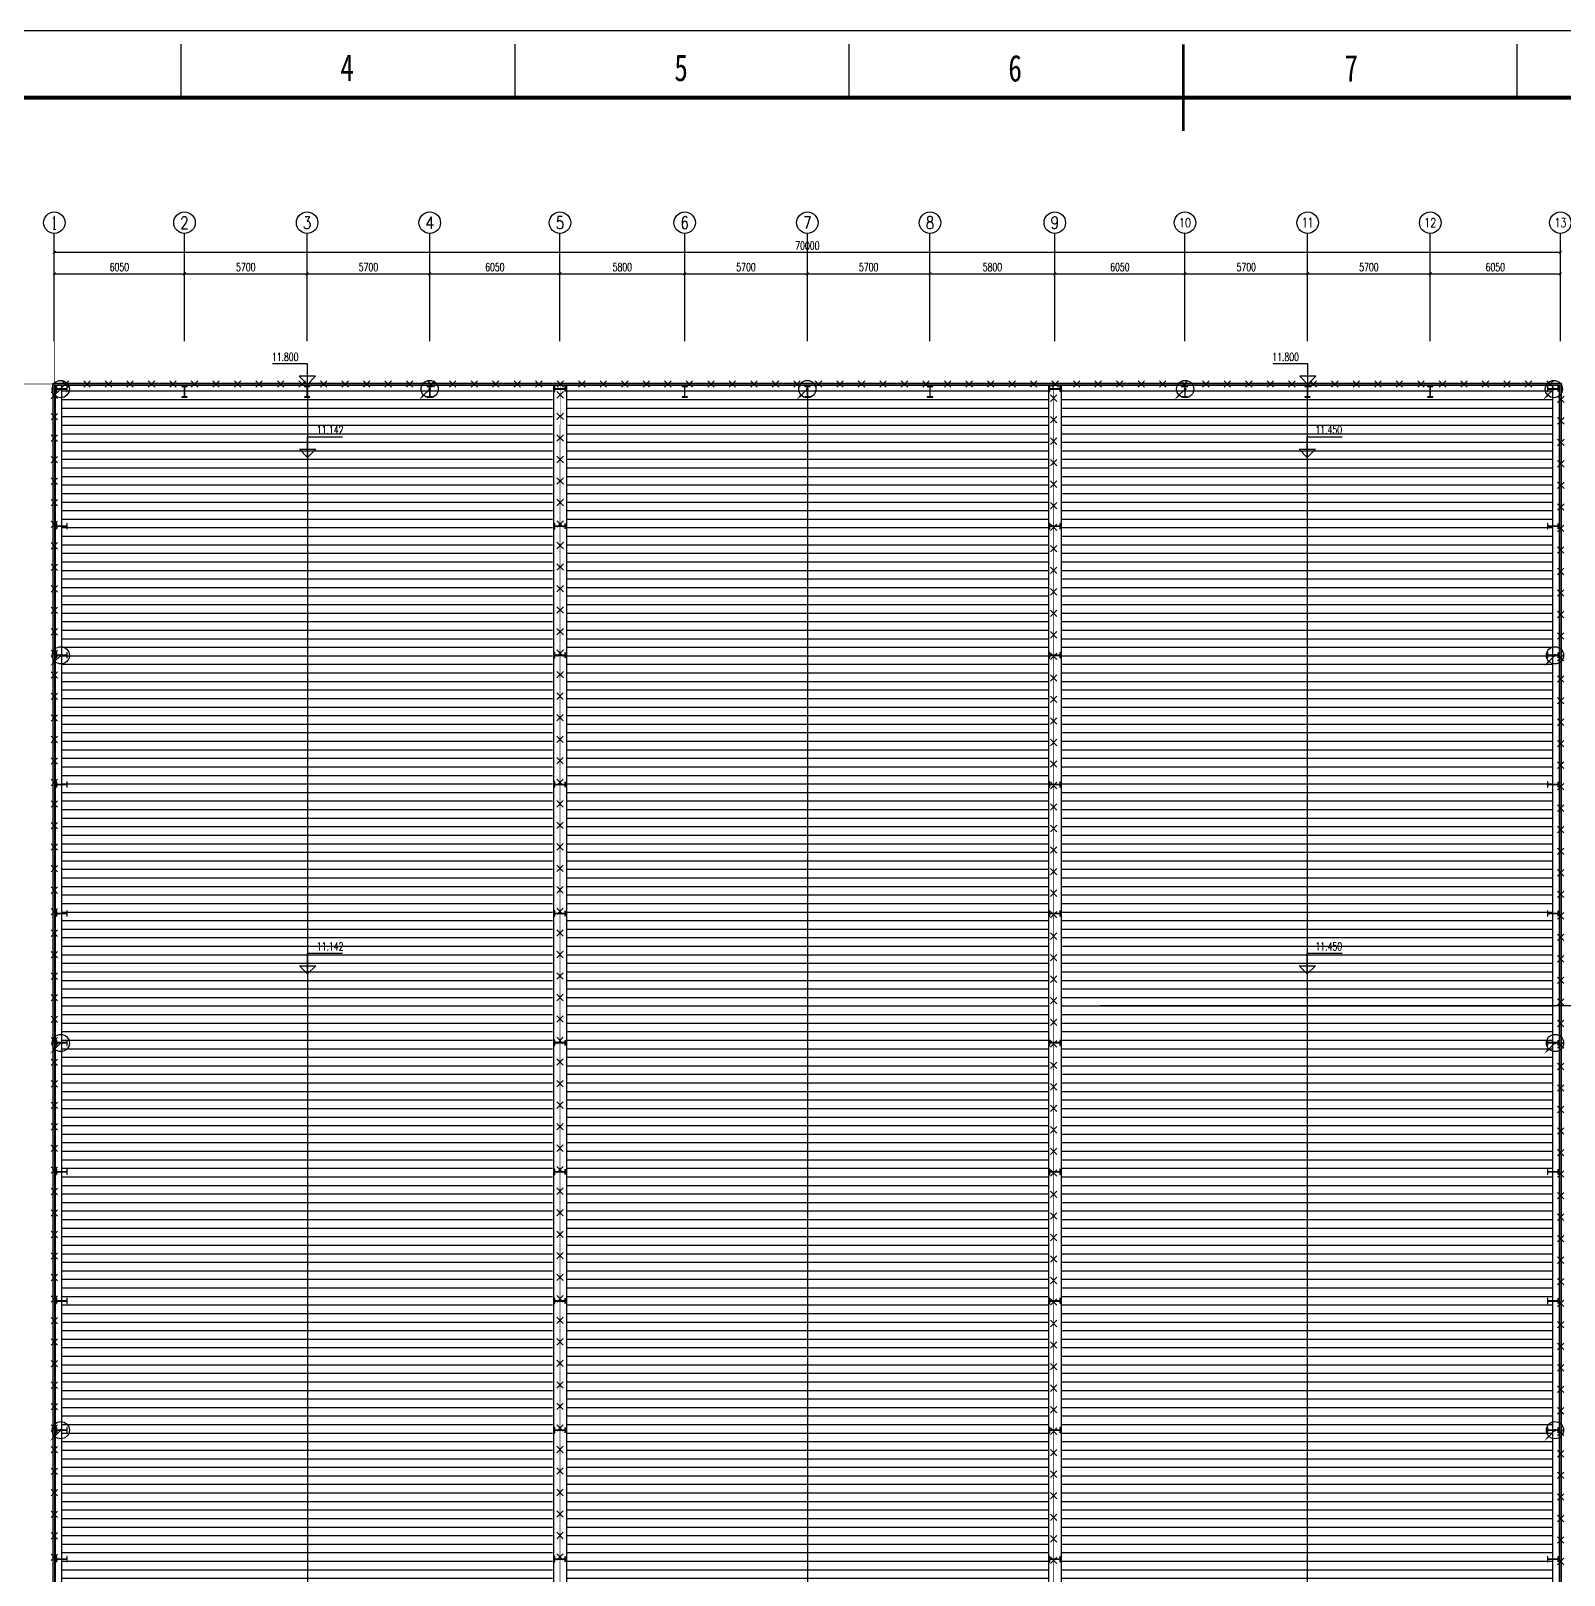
# Model space of a CAD drawing. Extents: x 7651907 to 8255021, y -2490714 to -1144618.
# Drawn here: x 7873838 to 7945100, y -1673518 to -1601767 of the extents above; entities that cross this region are included whole.
import ezdxf
from ezdxf.enums import TextEntityAlignment as Align

# ---------------------------------------------------------------- set-up
doc = ezdxf.new("R2010")
doc.units = 0
doc.header["$LTSCALE"] = 1000
doc.layers.get('0').update_dxf_attribs({"linetype": 'CONTINUOUS'})
doc.layers.get('Defpoints').update_dxf_attribs({"linetype": 'CONTINUOUS'})
for name, color, linetype in [('001-墙体', 30, 'CONTINUOUS'), ('AXIS', 3, 'CONTINUOUS'), ('AXIS_TEXT', 7, 'CONTINUOUS'), ('DIM_ELEV', 3, 'CONTINUOUS'), ('LWIRE', 4, 'CONTINUOUS'), ('M_Prof', 2, 'CONTINUOUS'), ('PUB_HATCH', 8, 'CONTINUOUS'), ('PUB_TEXT', 7, 'CONTINUOUS'), ('wen强文字', 2, 'CONTINUOUS'), ('WIRE-照明', 1, 'CONTINUOUS'), ('WIRE-避雷', 4, 'CONTINUOUS')]:
    doc.layers.add(name, color=color, linetype=linetype)
doc.styles.add('_TCH_AXIS', font='COMPLEX', dxfattribs={"bigfont": 'GBCBIG'})
doc.styles.add('_TCH_DIM', font='SIMPLEX', dxfattribs={"bigfont": 'GBCBIG'})
doc.styles.add('_TCH_DIM_T3', font='SIMPLEX', dxfattribs={"width": 0.705882, "bigfont": 'GBCBIG'})
doc.styles.add('COMPLEX', font='COMPLEX')
doc.styles.get("Standard").update_dxf_attribs({"font": 'txt.shx', "width": 0.7, "bigfont": 'TSSDCHN.shx'})
doc.styles.add('图框字体', font='simhei.ttf')
doc.dimstyles.new('_TCH_ARCH&&125', dxfattribs={"dimtxt": 371.875, "dimasz": 125, "dimexe": 312.5, "dimexo": 375, "dimgap": 125, "dimtad": 1, "dimdec": 0, "dimzin": 0, "dimdsep": 46, "dimtxsty": '_TCH_DIM_T3', "dimblk": 'ARCHTICK', "dimcen": 0.09, "dimclrt": 7, "dimazin": 2, "dimtfac": 1, "dimtdec": 0, "dimtix": 1, "dimtmove": 2, "dimatfit": 3, "dimfxl": 0, "dimtolj": 1, "dimtzin": 0, "dimarcsym": 0})
pattern_1 = [(180, (-7717205.5, 1391798.06), (-9e-14, -396.875), [])]
pattern_2 = [(180, (-7705155.5, 1391798.06), (-9e-14, -396.875), [])]
pattern_3 = [(45, (0, 53.85), (-106.06606, 106.06606), []), (45, (52.16, 0), (-106.06606, 106.06606), [59.21055, -33.8346])]

# ---------------------------------------------------------------- blocks, each defined once
blk = doc.blocks.new('_AXISO')
blk.add_circle((0, 0), 0.5)
at = {"layer": 'AXIS_TEXT', "style": 'COMPLEX', "width": 1.041667}
blk.add_attdef('A', text='', height=0.56, dxfattribs=at).set_placement((-0.25, -0.28), (0.25, -0.28), align=Align.FIT)
blk = doc.blocks.new('_ArchTick')
at = {"color": 0, "linetype": 'ByBlock', "const_width": 0.4}
blk.add_lwpolyline([(-0.5, -0.5), (0.5, 0.5)], dxfattribs=at)
blk = doc.blocks.new('*D279')
at = {"layer": 'AXIS', "color": 0, "lineweight": -2}
for p, q in [((8000, 95575), (8000, 99637)), ((8000, 99325), (78000, 99325)), ((78000, 95575), (78000, 99637))]:
    blk.add_line(p, q, dxfattribs=at)
at = {"layer": 'Defpoints', "color": 0}
for p in [(78000, 99325), (8000, 95200), (78000, 95200)]:
    blk.add_point(p, dxfattribs=at)
at = {"layer": 'AXIS', "color": 0, "lineweight": -2, "xscale": 125, "yscale": 125, "zscale": 125, "rotation": 180}
blk.add_blockref('_ArchTick', (8000, 99325), dxfattribs=at)
at = {"layer": 'AXIS', "color": 0, "lineweight": -2, "xscale": 125, "yscale": 125, "zscale": 125}
blk.add_blockref('_ArchTick', (78000, 99325), dxfattribs=at)
at = {"layer": 'AXIS', "color": 7, "insert": (43000, 99636), "char_height": 371.9, "attachment_point": 5, "style": '_TCH_DIM_T3'}
blk.add_mtext('\\A1;70000', dxfattribs=at)
blk = doc.blocks.new('*D280')
at = {"layer": 'AXIS', "color": 0, "lineweight": -2}
for p, q in [((8000, 95575), (8000, 98637)), ((8000, 98325), (14050, 98325)), ((14050, 95575), (14050, 98637))]:
    blk.add_line(p, q, dxfattribs=at)
at = {"layer": 'Defpoints', "color": 0}
for p in [(14050, 98325), (8000, 95200), (14050, 95200)]:
    blk.add_point(p, dxfattribs=at)
at = {"layer": 'AXIS', "color": 0, "lineweight": -2, "xscale": 125, "yscale": 125, "zscale": 125, "rotation": 180}
blk.add_blockref('_ArchTick', (8000, 98325), dxfattribs=at)
at = {"layer": 'AXIS', "color": 0, "lineweight": -2, "xscale": 125, "yscale": 125, "zscale": 125}
blk.add_blockref('_ArchTick', (14050, 98325), dxfattribs=at)
at = {"layer": 'AXIS', "color": 7, "insert": (11025, 98636), "char_height": 371.9, "attachment_point": 5, "style": '_TCH_DIM_T3'}
blk.add_mtext('\\A1;6050', dxfattribs=at)
blk = doc.blocks.new('*D281')
at = {"layer": 'AXIS', "color": 0, "lineweight": -2}
for p, q in [((14050, 95575), (14050, 98637)), ((14050, 98325), (19750, 98325)), ((19750, 95575), (19750, 98637))]:
    blk.add_line(p, q, dxfattribs=at)
at = {"layer": 'Defpoints', "color": 0}
for p in [(19750, 98325), (14050, 95200), (19750, 95200)]:
    blk.add_point(p, dxfattribs=at)
at = {"layer": 'AXIS', "color": 0, "lineweight": -2, "xscale": 125, "yscale": 125, "zscale": 125, "rotation": 180}
blk.add_blockref('_ArchTick', (14050, 98325), dxfattribs=at)
at = {"layer": 'AXIS', "color": 0, "lineweight": -2, "xscale": 125, "yscale": 125, "zscale": 125}
blk.add_blockref('_ArchTick', (19750, 98325), dxfattribs=at)
at = {"layer": 'AXIS', "color": 7, "insert": (16900, 98636), "char_height": 371.9, "attachment_point": 5, "style": '_TCH_DIM_T3'}
blk.add_mtext('\\A1;5700', dxfattribs=at)
blk = doc.blocks.new('*D282')
at = {"layer": 'AXIS', "color": 0, "lineweight": -2}
for p, q in [((19750, 95575), (19750, 98637)), ((19750, 98325), (25450, 98325)), ((25450, 95575), (25450, 98637))]:
    blk.add_line(p, q, dxfattribs=at)
at = {"layer": 'Defpoints', "color": 0}
for p in [(25450, 98325), (19750, 95200), (25450, 95200)]:
    blk.add_point(p, dxfattribs=at)
at = {"layer": 'AXIS', "color": 0, "lineweight": -2, "xscale": 125, "yscale": 125, "zscale": 125, "rotation": 180}
blk.add_blockref('_ArchTick', (19750, 98325), dxfattribs=at)
at = {"layer": 'AXIS', "color": 0, "lineweight": -2, "xscale": 125, "yscale": 125, "zscale": 125}
blk.add_blockref('_ArchTick', (25450, 98325), dxfattribs=at)
at = {"layer": 'AXIS', "color": 7, "insert": (22600, 98636), "char_height": 371.9, "attachment_point": 5, "style": '_TCH_DIM_T3'}
blk.add_mtext('\\A1;5700', dxfattribs=at)
blk = doc.blocks.new('*D283')
at = {"layer": 'AXIS', "color": 0, "lineweight": -2}
for p, q in [((25450, 95575), (25450, 98637)), ((25450, 98325), (31500, 98325)), ((31500, 95575), (31500, 98637))]:
    blk.add_line(p, q, dxfattribs=at)
at = {"layer": 'Defpoints', "color": 0}
for p in [(31500, 98325), (25450, 95200), (31500, 95200)]:
    blk.add_point(p, dxfattribs=at)
at = {"layer": 'AXIS', "color": 0, "lineweight": -2, "xscale": 125, "yscale": 125, "zscale": 125, "rotation": 180}
blk.add_blockref('_ArchTick', (25450, 98325), dxfattribs=at)
at = {"layer": 'AXIS', "color": 0, "lineweight": -2, "xscale": 125, "yscale": 125, "zscale": 125}
blk.add_blockref('_ArchTick', (31500, 98325), dxfattribs=at)
at = {"layer": 'AXIS', "color": 7, "insert": (28475, 98636), "char_height": 371.9, "attachment_point": 5, "style": '_TCH_DIM_T3'}
blk.add_mtext('\\A1;6050', dxfattribs=at)
blk = doc.blocks.new('*D284')
at = {"layer": 'AXIS', "color": 0, "lineweight": -2}
for p, q in [((31500, 95575), (31500, 98637)), ((31500, 98325), (37300, 98325)), ((37300, 95575), (37300, 98637))]:
    blk.add_line(p, q, dxfattribs=at)
at = {"layer": 'Defpoints', "color": 0}
for p in [(37300, 98325), (31500, 95200), (37300, 95200)]:
    blk.add_point(p, dxfattribs=at)
at = {"layer": 'AXIS', "color": 0, "lineweight": -2, "xscale": 125, "yscale": 125, "zscale": 125, "rotation": 180}
blk.add_blockref('_ArchTick', (31500, 98325), dxfattribs=at)
at = {"layer": 'AXIS', "color": 0, "lineweight": -2, "xscale": 125, "yscale": 125, "zscale": 125}
blk.add_blockref('_ArchTick', (37300, 98325), dxfattribs=at)
at = {"layer": 'AXIS', "color": 7, "insert": (34400, 98636), "char_height": 371.9, "attachment_point": 5, "style": '_TCH_DIM_T3'}
blk.add_mtext('\\A1;5800', dxfattribs=at)
blk = doc.blocks.new('*D285')
at = {"layer": 'AXIS', "color": 0, "lineweight": -2}
for p, q in [((37300, 95575), (37300, 98637)), ((37300, 98325), (43000, 98325)), ((43000, 95575), (43000, 98637))]:
    blk.add_line(p, q, dxfattribs=at)
at = {"layer": 'Defpoints', "color": 0}
for p in [(43000, 98325), (37300, 95200), (43000, 95200)]:
    blk.add_point(p, dxfattribs=at)
at = {"layer": 'AXIS', "color": 0, "lineweight": -2, "xscale": 125, "yscale": 125, "zscale": 125, "rotation": 180}
blk.add_blockref('_ArchTick', (37300, 98325), dxfattribs=at)
at = {"layer": 'AXIS', "color": 0, "lineweight": -2, "xscale": 125, "yscale": 125, "zscale": 125}
blk.add_blockref('_ArchTick', (43000, 98325), dxfattribs=at)
at = {"layer": 'AXIS', "color": 7, "insert": (40150, 98636), "char_height": 371.9, "attachment_point": 5, "style": '_TCH_DIM_T3'}
blk.add_mtext('\\A1;5700', dxfattribs=at)
blk = doc.blocks.new('*D286')
at = {"layer": 'AXIS', "color": 0, "lineweight": -2}
for p, q in [((43000, 95575), (43000, 98637)), ((43000, 98325), (48700, 98325)), ((48700, 95575), (48700, 98637))]:
    blk.add_line(p, q, dxfattribs=at)
at = {"layer": 'Defpoints', "color": 0}
for p in [(48700, 98325), (43000, 95200), (48700, 95200)]:
    blk.add_point(p, dxfattribs=at)
at = {"layer": 'AXIS', "color": 0, "lineweight": -2, "xscale": 125, "yscale": 125, "zscale": 125, "rotation": 180}
blk.add_blockref('_ArchTick', (43000, 98325), dxfattribs=at)
at = {"layer": 'AXIS', "color": 0, "lineweight": -2, "xscale": 125, "yscale": 125, "zscale": 125}
blk.add_blockref('_ArchTick', (48700, 98325), dxfattribs=at)
at = {"layer": 'AXIS', "color": 7, "insert": (45850, 98636), "char_height": 371.9, "attachment_point": 5, "style": '_TCH_DIM_T3'}
blk.add_mtext('\\A1;5700', dxfattribs=at)
blk = doc.blocks.new('*D287')
at = {"layer": 'AXIS', "color": 0, "lineweight": -2}
for p, q in [((48700, 95575), (48700, 98637)), ((48700, 98325), (54500, 98325)), ((54500, 95575), (54500, 98637))]:
    blk.add_line(p, q, dxfattribs=at)
at = {"layer": 'Defpoints', "color": 0}
for p in [(54500, 98325), (48700, 95200), (54500, 95200)]:
    blk.add_point(p, dxfattribs=at)
at = {"layer": 'AXIS', "color": 0, "lineweight": -2, "xscale": 125, "yscale": 125, "zscale": 125, "rotation": 180}
blk.add_blockref('_ArchTick', (48700, 98325), dxfattribs=at)
at = {"layer": 'AXIS', "color": 0, "lineweight": -2, "xscale": 125, "yscale": 125, "zscale": 125}
blk.add_blockref('_ArchTick', (54500, 98325), dxfattribs=at)
at = {"layer": 'AXIS', "color": 7, "insert": (51600, 98636), "char_height": 371.9, "attachment_point": 5, "style": '_TCH_DIM_T3'}
blk.add_mtext('\\A1;5800', dxfattribs=at)
blk = doc.blocks.new('*D288')
at = {"layer": 'AXIS', "color": 0, "lineweight": -2}
for p, q in [((54500, 95575), (54500, 98637)), ((54500, 98325), (60550, 98325)), ((60550, 95575), (60550, 98637))]:
    blk.add_line(p, q, dxfattribs=at)
at = {"layer": 'Defpoints', "color": 0}
for p in [(60550, 98325), (54500, 95200), (60550, 95200)]:
    blk.add_point(p, dxfattribs=at)
at = {"layer": 'AXIS', "color": 0, "lineweight": -2, "xscale": 125, "yscale": 125, "zscale": 125, "rotation": 180}
blk.add_blockref('_ArchTick', (54500, 98325), dxfattribs=at)
at = {"layer": 'AXIS', "color": 0, "lineweight": -2, "xscale": 125, "yscale": 125, "zscale": 125}
blk.add_blockref('_ArchTick', (60550, 98325), dxfattribs=at)
at = {"layer": 'AXIS', "color": 7, "insert": (57525, 98636), "char_height": 371.9, "attachment_point": 5, "style": '_TCH_DIM_T3'}
blk.add_mtext('\\A1;6050', dxfattribs=at)
blk = doc.blocks.new('*D289')
at = {"layer": 'AXIS', "color": 0, "lineweight": -2}
for p, q in [((60550, 95575), (60550, 98637)), ((60550, 98325), (66250, 98325)), ((66250, 95575), (66250, 98637))]:
    blk.add_line(p, q, dxfattribs=at)
at = {"layer": 'Defpoints', "color": 0}
for p in [(66250, 98325), (60550, 95200), (66250, 95200)]:
    blk.add_point(p, dxfattribs=at)
at = {"layer": 'AXIS', "color": 0, "lineweight": -2, "xscale": 125, "yscale": 125, "zscale": 125, "rotation": 180}
blk.add_blockref('_ArchTick', (60550, 98325), dxfattribs=at)
at = {"layer": 'AXIS', "color": 0, "lineweight": -2, "xscale": 125, "yscale": 125, "zscale": 125}
blk.add_blockref('_ArchTick', (66250, 98325), dxfattribs=at)
at = {"layer": 'AXIS', "color": 7, "insert": (63400, 98636), "char_height": 371.9, "attachment_point": 5, "style": '_TCH_DIM_T3'}
blk.add_mtext('\\A1;5700', dxfattribs=at)
blk = doc.blocks.new('*D290')
at = {"layer": 'AXIS', "color": 0, "lineweight": -2}
for p, q in [((66250, 95575), (66250, 98637)), ((66250, 98325), (71950, 98325)), ((71950, 95575), (71950, 98637))]:
    blk.add_line(p, q, dxfattribs=at)
at = {"layer": 'Defpoints', "color": 0}
for p in [(71950, 98325), (66250, 95200), (71950, 95200)]:
    blk.add_point(p, dxfattribs=at)
at = {"layer": 'AXIS', "color": 0, "lineweight": -2, "xscale": 125, "yscale": 125, "zscale": 125, "rotation": 180}
blk.add_blockref('_ArchTick', (66250, 98325), dxfattribs=at)
at = {"layer": 'AXIS', "color": 0, "lineweight": -2, "xscale": 125, "yscale": 125, "zscale": 125}
blk.add_blockref('_ArchTick', (71950, 98325), dxfattribs=at)
at = {"layer": 'AXIS', "color": 7, "insert": (69100, 98636), "char_height": 371.9, "attachment_point": 5, "style": '_TCH_DIM_T3'}
blk.add_mtext('\\A1;5700', dxfattribs=at)
blk = doc.blocks.new('*D291')
at = {"layer": 'AXIS', "color": 0, "lineweight": -2}
for p, q in [((71950, 95575), (71950, 98637)), ((71950, 98325), (78000, 98325)), ((78000, 95575), (78000, 98637))]:
    blk.add_line(p, q, dxfattribs=at)
at = {"layer": 'Defpoints', "color": 0}
for p in [(78000, 98325), (71950, 95200), (78000, 95200)]:
    blk.add_point(p, dxfattribs=at)
at = {"layer": 'AXIS', "color": 0, "lineweight": -2, "xscale": 125, "yscale": 125, "zscale": 125, "rotation": 180}
blk.add_blockref('_ArchTick', (71950, 98325), dxfattribs=at)
at = {"layer": 'AXIS', "color": 0, "lineweight": -2, "xscale": 125, "yscale": 125, "zscale": 125}
blk.add_blockref('_ArchTick', (78000, 98325), dxfattribs=at)
at = {"layer": 'AXIS', "color": 7, "insert": (74975, 98636), "char_height": 371.9, "attachment_point": 5, "style": '_TCH_DIM_T3'}
blk.add_mtext('\\A1;6050', dxfattribs=at)
blk = doc.blocks.new('$TelecSys$00000080')
for p, q in [((-0.7, -0.7), (0, 0)), ((0.1, 0.1), (0.1, 0.1)), ((-0.1, -0.1), (-0.1, -0.1))]:
    blk.add_line(p, q)
at = {"const_width": 0.142}
blk.add_lwpolyline([(0.07, 0, 1), (-0.07, 0, 1)], format="xyb", close=True, dxfattribs=at)
blk.add_solid([(-0.63, -0.77), (-0.77, -0.63), (-1.15, -1.15)])
at = {"width": 0.8, "flags": 9}
blk.add_attdef('A', (0, 0), '', height=0.00002, rotation=180, dxfattribs=at)
blk = doc.blocks.new('sgdgsgsg')
at = {"layer": 'M_Prof'}
for points in [[(7988146, -896651), (7988146, -896901), (7988158, -896901), (7988158, -896779), (7988634, -896779), (7988634, -896901), (7988646, -896901), (7988646, -896651), (7988634, -896651), (7988634, -896773), (7988158, -896773), (7988158, -896651)], [(7994221, -896651), (7993971, -896651), (7993971, -896663), (7994093, -896663), (7994093, -897139), (7993971, -897139), (7993971, -897151), (7994221, -897151), (7994221, -897139), (7994099, -897139), (7994099, -896663), (7994221, -896663)], [(7999921, -896651), (7999671, -896651), (7999671, -896663), (7999793, -896663), (7999793, -897139), (7999671, -897139), (7999671, -897151), (7999921, -897151), (7999921, -897139), (7999799, -897139), (7999799, -896663), (7999921, -896663)], [(8005621, -896651), (8005371, -896651), (8005371, -896663), (8005493, -896663), (8005493, -897139), (8005371, -897139), (8005371, -897151), (8005621, -897151), (8005621, -897139), (8005499, -897139), (8005499, -896663), (8005621, -896663)], [(8011296, -896651), (8011296, -896901), (8011308, -896901), (8011308, -896779), (8011784, -896779), (8011784, -896901), (8011796, -896901), (8011796, -896651), (8011784, -896651), (8011784, -896773), (8011308, -896773), (8011308, -896651)], [(8017471, -896651), (8017221, -896651), (8017221, -896663), (8017343, -896663), (8017343, -897139), (8017221, -897139), (8017221, -897151), (8017471, -897151), (8017471, -897139), (8017349, -897139), (8017349, -896663), (8017471, -896663)], [(8023171, -896651), (8022921, -896651), (8022921, -896663), (8023043, -896663), (8023043, -897139), (8022921, -897139), (8022921, -897151), (8023171, -897151), (8023171, -897139), (8023049, -897139), (8023049, -896663), (8023171, -896663)], [(8028871, -896651), (8028621, -896651), (8028621, -896663), (8028743, -896663), (8028743, -897139), (8028621, -897139), (8028621, -897151), (8028871, -897151), (8028871, -897139), (8028749, -897139), (8028749, -896663), (8028871, -896663)], [(8034296, -896651), (8034296, -896901), (8034308, -896901), (8034308, -896779), (8034784, -896779), (8034784, -896901), (8034796, -896901), (8034796, -896651), (8034784, -896651), (8034784, -896773), (8034308, -896773), (8034308, -896651)], [(8040721, -896651), (8040471, -896651), (8040471, -896663), (8040593, -896663), (8040593, -897139), (8040471, -897139), (8040471, -897151), (8040721, -897151), (8040721, -897139), (8040599, -897139), (8040599, -896663), (8040721, -896663)], [(8046421, -896651), (8046171, -896651), (8046171, -896663), (8046293, -896663), (8046293, -897139), (8046171, -897139), (8046171, -897151), (8046421, -897151), (8046421, -897139), (8046299, -897139), (8046299, -896663), (8046421, -896663)], [(8052121, -896651), (8051871, -896651), (8051871, -896663), (8051993, -896663), (8051993, -897139), (8051871, -897139), (8051871, -897151), (8052121, -897151), (8052121, -897139), (8051999, -897139), (8051999, -896663), (8052121, -896663)], [(8057446, -896651), (8057446, -896901), (8057458, -896901), (8057458, -896779), (8057934, -896779), (8057934, -896901), (8057946, -896901), (8057946, -896651), (8057934, -896651), (8057934, -896773), (8057458, -896773), (8057458, -896651)], [(7988146, -903026), (7988146, -903276), (7988158, -903276), (7988158, -903154), (7988634, -903154), (7988634, -903276), (7988646, -903276), (7988646, -903026), (7988634, -903026), (7988634, -903148), (7988158, -903148), (7988158, -903026)], [(8011296, -903026), (8011296, -903276), (8011308, -903276), (8011308, -903154), (8011784, -903154), (8011784, -903276), (8011796, -903276), (8011796, -903026), (8011784, -903026), (8011784, -903148), (8011308, -903148), (8011308, -903026)], [(8034296, -903026), (8034296, -903276), (8034308, -903276), (8034308, -903154), (8034784, -903154), (8034784, -903276), (8034796, -903276), (8034796, -903026), (8034784, -903026), (8034784, -903148), (8034308, -903148), (8034308, -903026)], [(8057446, -903026), (8057446, -903276), (8057458, -903276), (8057458, -903154), (8057934, -903154), (8057934, -903276), (8057946, -903276), (8057946, -903026), (8057934, -903026), (8057934, -903148), (8057458, -903148), (8057458, -903026)], [(7988146, -909026), (7988146, -909276), (7988158, -909276), (7988158, -909154), (7988634, -909154), (7988634, -909276), (7988646, -909276), (7988646, -909026), (7988634, -909026), (7988634, -909148), (7988158, -909148), (7988158, -909026)], [(8011296, -909026), (8011296, -909276), (8011308, -909276), (8011308, -909154), (8011784, -909154), (8011784, -909276), (8011796, -909276), (8011796, -909026), (8011784, -909026), (8011784, -909148), (8011308, -909148), (8011308, -909026)], [(8034296, -909026), (8034296, -909276), (8034308, -909276), (8034308, -909154), (8034784, -909154), (8034784, -909276), (8034796, -909276), (8034796, -909026), (8034784, -909026), (8034784, -909148), (8034308, -909148), (8034308, -909026)], [(8057446, -909026), (8057446, -909276), (8057458, -909276), (8057458, -909154), (8057934, -909154), (8057934, -909276), (8057946, -909276), (8057946, -909026), (8057934, -909026), (8057934, -909148), (8057458, -909148), (8057458, -909026)], [(7988146, -915026), (7988146, -915276), (7988158, -915276), (7988158, -915154), (7988634, -915154), (7988634, -915276), (7988646, -915276), (7988646, -915026), (7988634, -915026), (7988634, -915148), (7988158, -915148), (7988158, -915026)], [(8011296, -915026), (8011296, -915276), (8011308, -915276), (8011308, -915154), (8011784, -915154), (8011784, -915276), (8011796, -915276), (8011796, -915026), (8011784, -915026), (8011784, -915148), (8011308, -915148), (8011308, -915026)], [(8034296, -915026), (8034296, -915276), (8034308, -915276), (8034308, -915154), (8034784, -915154), (8034784, -915276), (8034796, -915276), (8034796, -915026), (8034784, -915026), (8034784, -915148), (8034308, -915148), (8034308, -915026)], [(8057446, -915026), (8057446, -915276), (8057458, -915276), (8057458, -915154), (8057934, -915154), (8057934, -915276), (8057946, -915276), (8057946, -915026), (8057934, -915026), (8057934, -915148), (8057458, -915148), (8057458, -915026)], [(7988146, -921026), (7988146, -921276), (7988158, -921276), (7988158, -921154), (7988634, -921154), (7988634, -921276), (7988646, -921276), (7988646, -921026), (7988634, -921026), (7988634, -921148), (7988158, -921148), (7988158, -921026)], [(8011296, -921026), (8011296, -921276), (8011308, -921276), (8011308, -921154), (8011784, -921154), (8011784, -921276), (8011796, -921276), (8011796, -921026), (8011784, -921026), (8011784, -921148), (8011308, -921148), (8011308, -921026)], [(8034296, -921026), (8034296, -921276), (8034308, -921276), (8034308, -921154), (8034784, -921154), (8034784, -921276), (8034796, -921276), (8034796, -921026), (8034784, -921026), (8034784, -921148), (8034308, -921148), (8034308, -921026)], [(8057446, -921026), (8057446, -921276), (8057458, -921276), (8057458, -921154), (8057934, -921154), (8057934, -921276), (8057946, -921276), (8057946, -921026), (8057934, -921026), (8057934, -921148), (8057458, -921148), (8057458, -921026)], [(7988146, -927026), (7988146, -927276), (7988158, -927276), (7988158, -927154), (7988634, -927154), (7988634, -927276), (7988646, -927276), (7988646, -927026), (7988634, -927026), (7988634, -927148), (7988158, -927148), (7988158, -927026)], [(8011296, -927026), (8011296, -927276), (8011308, -927276), (8011308, -927154), (8011784, -927154), (8011784, -927276), (8011796, -927276), (8011796, -927026), (8011784, -927026), (8011784, -927148), (8011308, -927148), (8011308, -927026)], [(8034296, -927026), (8034296, -927276), (8034308, -927276), (8034308, -927154), (8034784, -927154), (8034784, -927276), (8034796, -927276), (8034796, -927026), (8034784, -927026), (8034784, -927148), (8034308, -927148), (8034308, -927026)], [(8057446, -927026), (8057446, -927276), (8057458, -927276), (8057458, -927154), (8057934, -927154), (8057934, -927276), (8057946, -927276), (8057946, -927026), (8057934, -927026), (8057934, -927148), (8057458, -927148), (8057458, -927026)], [(7988146, -933026), (7988146, -933276), (7988158, -933276), (7988158, -933154), (7988634, -933154), (7988634, -933276), (7988646, -933276), (7988646, -933026), (7988634, -933026), (7988634, -933148), (7988158, -933148), (7988158, -933026)], [(8011296, -933026), (8011296, -933276), (8011308, -933276), (8011308, -933154), (8011784, -933154), (8011784, -933276), (8011796, -933276), (8011796, -933026), (8011784, -933026), (8011784, -933148), (8011308, -933148), (8011308, -933026)], [(8034296, -933026), (8034296, -933276), (8034308, -933276), (8034308, -933154), (8034784, -933154), (8034784, -933276), (8034796, -933276), (8034796, -933026), (8034784, -933026), (8034784, -933148), (8034308, -933148), (8034308, -933026)], [(8057446, -933026), (8057446, -933276), (8057458, -933276), (8057458, -933154), (8057934, -933154), (8057934, -933276), (8057946, -933276), (8057946, -933026), (8057934, -933026), (8057934, -933148), (8057458, -933148), (8057458, -933026)], [(7988146, -939026), (7988146, -939276), (7988158, -939276), (7988158, -939154), (7988634, -939154), (7988634, -939276), (7988646, -939276), (7988646, -939026), (7988634, -939026), (7988634, -939148), (7988158, -939148), (7988158, -939026)], [(8011296, -939026), (8011296, -939276), (8011308, -939276), (8011308, -939154), (8011784, -939154), (8011784, -939276), (8011796, -939276), (8011796, -939026), (8011784, -939026), (8011784, -939148), (8011308, -939148), (8011308, -939026)], [(8034296, -939026), (8034296, -939276), (8034308, -939276), (8034308, -939154), (8034784, -939154), (8034784, -939276), (8034796, -939276), (8034796, -939026), (8034784, -939026), (8034784, -939148), (8034308, -939148), (8034308, -939026)], [(8057446, -939026), (8057446, -939276), (8057458, -939276), (8057458, -939154), (8057934, -939154), (8057934, -939276), (8057946, -939276), (8057946, -939026), (8057934, -939026), (8057934, -939148), (8057458, -939148), (8057458, -939026)], [(7988146, -945026), (7988146, -945276), (7988158, -945276), (7988158, -945154), (7988634, -945154), (7988634, -945276), (7988646, -945276), (7988646, -945026), (7988634, -945026), (7988634, -945148), (7988158, -945148), (7988158, -945026)], [(8011296, -945026), (8011296, -945276), (8011308, -945276), (8011308, -945154), (8011784, -945154), (8011784, -945276), (8011796, -945276), (8011796, -945026), (8011784, -945026), (8011784, -945148), (8011308, -945148), (8011308, -945026)], [(8034296, -945026), (8034296, -945276), (8034308, -945276), (8034308, -945154), (8034784, -945154), (8034784, -945276), (8034796, -945276), (8034796, -945026), (8034784, -945026), (8034784, -945148), (8034308, -945148), (8034308, -945026)], [(8057446, -945026), (8057446, -945276), (8057458, -945276), (8057458, -945154), (8057934, -945154), (8057934, -945276), (8057946, -945276), (8057946, -945026), (8057934, -945026), (8057934, -945148), (8057458, -945148), (8057458, -945026)], [(7988146, -951026), (7988146, -951276), (7988158, -951276), (7988158, -951154), (7988634, -951154), (7988634, -951276), (7988646, -951276), (7988646, -951026), (7988634, -951026), (7988634, -951148), (7988158, -951148), (7988158, -951026)], [(8011296, -951026), (8011296, -951276), (8011308, -951276), (8011308, -951154), (8011784, -951154), (8011784, -951276), (8011796, -951276), (8011796, -951026), (8011784, -951026), (8011784, -951148), (8011308, -951148), (8011308, -951026)], [(8034296, -951026), (8034296, -951276), (8034308, -951276), (8034308, -951154), (8034784, -951154), (8034784, -951276), (8034796, -951276), (8034796, -951026), (8034784, -951026), (8034784, -951148), (8034308, -951148), (8034308, -951026)], [(8057446, -951026), (8057446, -951276), (8057458, -951276), (8057458, -951154), (8057934, -951154), (8057934, -951276), (8057946, -951276), (8057946, -951026), (8057934, -951026), (8057934, -951148), (8057458, -951148), (8057458, -951026)]]:
    blk.add_lwpolyline(points, close=True, dxfattribs=at)
blk = doc.blocks.new('$TelecSys$00000009')
for p, q in [((-0.5, 0.5), (0.5, -0.5)), ((0.5, 0.5), (-0.5, -0.5))]:
    blk.add_line(p, q)
blk = doc.blocks.new('A2-H')
at = {"color": 0}
for p, q in [((154.5, 410), (154.5, 418)), ((204.5, 410), (204.5, 418)), ((254.5, 410), (254.5, 418)), ((354.5, 410), (354.5, 418))]:
    blk.add_line(p, q, dxfattribs=at)
blk.add_lwpolyline([(0, 0), (594, 0), (594, 420), (0, 420)], close=True, dxfattribs=at)
at = {"color": 0, "const_width": 0.4}
blk.add_lwpolyline([(304.5, 405), (304.5, 418)], dxfattribs=at)
at = {"color": 0, "const_width": 0.6}
blk.add_lwpolyline([(25, 10), (584, 10), (584, 410), (25, 410)], close=True, dxfattribs=at)
at = {"style": '图框字体', "width": 0.75}
for s, p in [('4', (178.32, 412.51)), ('5', (228.32, 412.49)), ('6', (278.32, 412.42)), ('7', (328.64, 412.42))]:
    blk.add_text(s, height=4, dxfattribs=at).set_placement(p)
blk = doc.blocks.new('A$C6D6D7C56')
h = blk.add_hatch()
h.set_pattern_fill('ANSI31', color=252, scale=250, angle=135)
h.set_pattern_definition(pattern_1)
h.paths.add_polyline_path([(8375, 93150), (19775, 93150), (19775, 8050), (8375, 8050)])
h = blk.add_hatch()
h.set_pattern_fill('ANSI31', color=252, scale=250, angle=135)
h.set_pattern_definition(pattern_1)
h.paths.add_polyline_path([(31150, 93150), (19775, 93150), (19775, 8050), (31150, 8050)])
h = blk.add_hatch()
h.set_pattern_fill('ANSI31', color=252, scale=250, angle=135)
h.set_pattern_definition(pattern_2)
h.paths.add_polyline_path([(43000, 8050), (43000, 93150), (31800, 93150), (31800, 8050)])
h = blk.add_hatch()
h.set_pattern_fill('ANSI31', color=252, scale=250, angle=135)
h.set_pattern_definition(pattern_2)
h.paths.add_polyline_path([(43000, 8050), (43000, 93150), (54200, 93150), (54200, 8050)])
h = blk.add_hatch()
h.set_pattern_fill('ANSI31', color=252, scale=250, angle=135)
h.set_pattern_definition(pattern_1)
h.paths.add_polyline_path([(54800, 93150), (66225, 93150), (66225, 8050), (54800, 8050)])
h = blk.add_hatch()
h.set_pattern_fill('ANSI31', color=252, scale=250, angle=135)
h.set_pattern_definition(pattern_1)
h.paths.add_polyline_path([(77650, 93150), (66225, 93150), (66225, 8050), (77650, 8050)])
at = {"layer": 'PUB_HATCH'}
h = blk.add_hatch(dxfattribs=at)
h.set_pattern_fill('天然石材', color=256, scale=30, style=0)
h.set_pattern_definition(pattern_3)
h.paths.add_polyline_path([(7950, 93250), (8050, 93150), (77950, 93150), (78050, 93250)])
h = blk.add_hatch(dxfattribs=at)
h.set_pattern_fill('天然石材', color=256, scale=30, style=0)
h.set_pattern_definition(pattern_3)
h.paths.add_polyline_path([(7950, 7950), (8050, 8050), (8050, 93150), (7950, 93250)])
h = blk.add_hatch(dxfattribs=at)
h.set_pattern_fill('天然石材', color=256, scale=30, style=0)
h.set_pattern_definition(pattern_3)
h.paths.add_polyline_path([(77950, 8050), (78050, 7950), (78050, 93250), (77950, 93150)])
at = {"ltscale": 100}
blk.add_line((8350, 8050), (8350, 93150), dxfattribs=at)
at = {"color": 2, "ltscale": 100}
for p, q in [((31200, 93150), (31200, 8050)), ((31800, 93150), (31800, 8050)), ((54200, 93150), (54200, 8050)), ((54800, 93150), (54800, 8050)), ((77650, 8050), (77650, 93150))]:
    blk.add_line(p, q, dxfattribs=at)
at = {"ltscale": 100}
blk.add_lwpolyline([(19775, 93150), (19775, 8050)], dxfattribs=at)
at = {"color": 2, "ltscale": 100}
for points in [[(43000, 93150), (43000, 8050)], [(66225, 93150), (66225, 8050)]]:
    blk.add_lwpolyline(points, dxfattribs=at)
at = {"layer": '001-墙体', "color": 54}
for p, q in [((7950, 93250), (78050, 93250)), ((7950, 7950), (7950, 93250)), ((8050, 93150), (77950, 93150)), ((8050, 8050), (8050, 93150)), ((77950, 8050), (77950, 93150)), ((78050, 7950), (78050, 93250))]:
    blk.add_line(p, q, dxfattribs=at)
at = {"layer": 'AXIS'}
for p, q in [((8000, 95200), (8000, 100200)), ((14050, 95200), (14050, 100200)), ((19750, 95200), (19750, 100200)), ((25450, 95200), (25450, 100200)), ((31500, 95200), (31500, 100200)), ((37300, 95200), (37300, 100200)), ((43000, 95200), (43000, 100200)), ((48700, 95200), (48700, 100200)), ((54500, 95200), (54500, 100200)), ((60550, 95200), (60550, 100200)), ((66250, 95200), (66250, 100200)), ((71950, 95200), (71950, 100200)), ((78000, 95200), (78000, 100200))]:
    blk.add_line(p, q, dxfattribs=at)
at = {"layer": 'DIM_ELEV'}
for p, q in [((19762.7, 94148.7), (18148, 94148.7)), ((19762.7, 93187.3), (19762.7, 94148.7)), ((66262.7, 94148.7), (64648, 94148.7)), ((66262.7, 93187.3), (66262.7, 94148.7)), ((19762.7, 93187.3), (19387.7, 93562.3)), ((20137.7, 93562.3), (19387.7, 93562.3)), ((19762.7, 93187.3), (20137.7, 93562.3)), ((66262.7, 93187.3), (65887.7, 93562.3)), ((66637.7, 93562.3), (65887.7, 93562.3)), ((66262.7, 93187.3), (66637.7, 93562.3)), ((19775, 89796.6), (19775, 90758)), ((19775, 90758), (21389.7, 90758)), ((66237.3, 89796.6), (66237.3, 90758)), ((66237.3, 90758), (67852, 90758)), ((19775, 89796.6), (19400, 90171.6)), ((19400, 90171.6), (20150, 90171.6)), ((19775, 89796.6), (20150, 90171.6)), ((66237.3, 89796.6), (65862.3, 90171.6)), ((65862.3, 90171.6), (66612.3, 90171.6)), ((66237.3, 89796.6), (66612.3, 90171.6)), ((19775, 65796.6), (19775, 66758)), ((19775, 66758), (21389.7, 66758)), ((66237.3, 65796.6), (66237.3, 66758)), ((66237.3, 66758), (67852, 66758)), ((19775, 65796.6), (19400, 66171.6)), ((19400, 66171.6), (20150, 66171.6)), ((19775, 65796.6), (20150, 66171.6)), ((66237.3, 65796.6), (65862.3, 66171.6)), ((65862.3, 66171.6), (66612.3, 66171.6)), ((66237.3, 65796.6), (66612.3, 66171.6))]:
    blk.add_line(p, q, dxfattribs=at)
at = {"layer": 'AXIS'}
ref = blk.add_blockref('_AXISO', (8000, 100700), dxfattribs=dict(at, xscale=1000, yscale=1000, zscale=1000))
ref.add_attrib('A', '1', dxfattribs={"layer": 'AXIS_TEXT', "ltscale": 100, "height": 643.4, "style": '_TCH_AXIS'}).set_placement((7862.1, 100378.3), (8137.9, 100378.3), align=Align.FIT)
ref = blk.add_blockref('_AXISO', (14050, 100700), dxfattribs=dict(at, xscale=1000, yscale=1000, zscale=1000))
ref.add_attrib('A', '2', dxfattribs={"layer": 'AXIS_TEXT', "ltscale": 100, "height": 582.4, "style": '_TCH_AXIS'}).set_placement((13855.9, 100408.8), (14244.1, 100408.8), align=Align.FIT)
ref = blk.add_blockref('_AXISO', (19750, 100700), dxfattribs=dict(at, xscale=1000, yscale=1000, zscale=1000))
ref.add_attrib('A', '3', dxfattribs={"layer": 'AXIS_TEXT', "ltscale": 100, "height": 582.4, "style": '_TCH_AXIS'}).set_placement((19555.9, 100408.8), (19944.1, 100408.8), align=Align.FIT)
ref = blk.add_blockref('_AXISO', (25450, 100700), dxfattribs=dict(at, xscale=1000, yscale=1000, zscale=1000))
ref.add_attrib('A', '4', dxfattribs={"layer": 'AXIS_TEXT', "ltscale": 100, "height": 556.8, "style": '_TCH_AXIS'}).set_placement((25237.9, 100421.6), (25662.1, 100421.6), align=Align.FIT)
ref = blk.add_blockref('_AXISO', (31500, 100700), dxfattribs=dict(at, xscale=1000, yscale=1000, zscale=1000))
ref.add_attrib('A', '5', dxfattribs={"layer": 'AXIS_TEXT', "ltscale": 100, "height": 582.4, "style": '_TCH_AXIS'}).set_placement((31305.9, 100408.8), (31694.1, 100408.8), align=Align.FIT)
ref = blk.add_blockref('_AXISO', (37300, 100700), dxfattribs=dict(at, xscale=1000, yscale=1000, zscale=1000))
ref.add_attrib('A', '6', dxfattribs={"layer": 'AXIS_TEXT', "ltscale": 100, "height": 582.4, "style": '_TCH_AXIS'}).set_placement((37105.9, 100408.8), (37494.1, 100408.8), align=Align.FIT)
ref = blk.add_blockref('_AXISO', (43000, 100700), dxfattribs=dict(at, xscale=1000, yscale=1000, zscale=1000))
ref.add_attrib('A', '7', dxfattribs={"layer": 'AXIS_TEXT', "ltscale": 100, "height": 582.4, "style": '_TCH_AXIS'}).set_placement((42805.9, 100408.8), (43194.1, 100408.8), align=Align.FIT)
ref = blk.add_blockref('_AXISO', (48700, 100700), dxfattribs=dict(at, xscale=1000, yscale=1000, zscale=1000))
ref.add_attrib('A', '8', dxfattribs={"layer": 'AXIS_TEXT', "ltscale": 100, "height": 582.4, "style": '_TCH_AXIS'}).set_placement((48505.9, 100408.8), (48894.1, 100408.8), align=Align.FIT)
ref = blk.add_blockref('_AXISO', (54500, 100700), dxfattribs=dict(at, xscale=1000, yscale=1000, zscale=1000))
ref.add_attrib('A', '9', dxfattribs={"layer": 'AXIS_TEXT', "ltscale": 100, "height": 582.4, "style": '_TCH_AXIS'}).set_placement((54305.9, 100408.8), (54694.1, 100408.8), align=Align.FIT)
ref = blk.add_blockref('_AXISO', (60550, 100700), dxfattribs=dict(at, xscale=1000, yscale=1000, zscale=1000))
ref.add_attrib('A', '10', dxfattribs={"layer": 'AXIS_TEXT', "ltscale": 100, "height": 410.56, "style": '_TCH_AXIS'}).set_placement((60266.5, 100494.7), (60833.5, 100494.7), align=Align.FIT)
ref = blk.add_blockref('_AXISO', (66250, 100700), dxfattribs=dict(at, xscale=1000, yscale=1000, zscale=1000))
ref.add_attrib('A', '11', dxfattribs={"layer": 'AXIS_TEXT', "ltscale": 100, "height": 460.95, "style": '_TCH_AXIS'}).set_placement((65986.6, 100469.5), (66513.4, 100469.5), align=Align.FIT)
ref = blk.add_blockref('_AXISO', (71950, 100700), dxfattribs=dict(at, xscale=1000, yscale=1000, zscale=1000))
ref.add_attrib('A', '12', dxfattribs={"layer": 'AXIS_TEXT', "ltscale": 100, "height": 410.56, "style": '_TCH_AXIS'}).set_placement((71666.5, 100494.7), (72233.5, 100494.7), align=Align.FIT)
ref = blk.add_blockref('_AXISO', (78000, 100700), dxfattribs=dict(at, xscale=1000, yscale=1000, zscale=1000))
ref.add_attrib('A', '13', dxfattribs={"layer": 'AXIS_TEXT', "ltscale": 100, "height": 410.56, "style": '_TCH_AXIS'}).set_placement((77716.5, 100494.7), (78283.5, 100494.7), align=Align.FIT)
at = {"layer": 'PUB_TEXT', "style": '_TCH_DIM', "width": 0.705882}
for s, p in [('11.800', (18110.5, 94279.9)), ('11.800', (64610.5, 94279.9)), ('11.142', (20202.2, 90889.2)), ('11.450', (66614.5, 90889.2)), ('11.142', (20202.2, 66889.2)), ('11.450', (66614.5, 66889.2))]:
    blk.add_text(s, height=371.88, dxfattribs=at).set_placement(p)
at = {"layer": 'AXIS'}
for p1, p2, distance, picture, middle in [((8000, 95200), (78000, 95200), 4125, '*D279', (43000, 99635.9)), ((8000, 95200), (14050, 95200), 3125, '*D280', (11025, 98635.9)), ((14050, 95200), (19750, 95200), 3125, '*D281', (16900, 98635.9)), ((19750, 95200), (25450, 95200), 3125, '*D282', (22600, 98635.9)), ((25450, 95200), (31500, 95200), 3125, '*D283', (28475, 98635.9)), ((31500, 95200), (37300, 95200), 3125, '*D284', (34400, 98635.9)), ((37300, 95200), (43000, 95200), 3125, '*D285', (40150, 98635.9)), ((43000, 95200), (48700, 95200), 3125, '*D286', (45850, 98635.9)), ((48700, 95200), (54500, 95200), 3125, '*D287', (51600, 98635.9)), ((54500, 95200), (60550, 95200), 3125, '*D288', (57525, 98635.9)), ((60550, 95200), (66250, 95200), 3125, '*D289', (63400, 98635.9)), ((66250, 95200), (71950, 95200), 3125, '*D290', (69100, 98635.9)), ((71950, 95200), (78000, 95200), 3125, '*D291', (74975, 98635.9))]:
    dim = blk.add_aligned_dim(p1=p1, p2=p2, distance=distance, dimstyle='_TCH_ARCH&&125', dxfattribs=at)
    dim.commit()
    dim.dimension.update_dxf_attribs({"geometry": picture, "text_midpoint": middle})

msp = doc.modelspace()

# ---------------------------------------------------------------- linework, layer by layer
at = {"layer": 'PUB_TEXT', "color": 2}
msp.add_line((7958884.4, -1647063.8), (7923558.5, -1647063.8), dxfattribs=at)
at = {"layer": 'wen强文字', "color": 1}
for centre in [(7875228.9, -1618410), (7892374.2, -1618410), (7909923.3, -1618410), (7927489.3, -1618410), (7944623, -1618410), (7875228.9, -1630783.6), (7944673.8, -1630783.6), (7875228.9, -1648794), (7944673.8, -1648794), (7875228.9, -1666784.7), (7944673.8, -1666784.7)]:
    msp.add_circle(centre, 399.9, dxfattribs=at)
at = {"layer": 'WIRE-照明', "color": 4, "linetype": 'Continuous', "const_width": 35}
for points in [[(7874927.4, -1614273.3), (7874927.4, -1619320.6)], [(7871857.4, -1618179.6), (7876050.6, -1618179.6)]]:
    msp.add_lwpolyline(points, dxfattribs=at)
at = {"layer": 'WIRE-避雷', "color": 4, "const_width": 30}
for points in [[(7874927.4, -1618191), (7874927.4, -1703384.9), (7944932, -1703384.9), (7944945, -1618173), (7874936, -1618173)], [(7898438.4, -1618179.6), (7898422.1, -1703379.6)], [(7921372.1, -1703329.6), (7921372.1, -1618173)]]:
    msp.add_lwpolyline(points, dxfattribs=at)

# ---------------------------------------------------------------- block references
at = {"color": 0, "xscale": 310.4639999999999, "yscale": 310.4639999999999, "zscale": 310.4639999999999}
msp.add_blockref('A2-H', (7832858.2, -1732162), dxfattribs=at)
at = {"ltscale": 100}
msp.add_blockref('A$C6D6D7C56', (7866927.4, -1711379.6), dxfattribs=at)
msp.add_blockref('sgdgsgsg', (-113118.4, -721628.6))
at = {"layer": 'LWIRE', "xscale": -437.5, "yscale": 437.5, "zscale": 437.5, "rotation": 269.9999999999999}
for p in [(7875230.6, -1618402.9), (7892375.9, -1618408.3), (7909924.9, -1618408.3), (7927490.9, -1618408.3), (7944624.6, -1618408.3), (7875230.6, -1630781.9), (7944675.5, -1630781.9), (7875230.6, -1648792.3), (7944675.5, -1648792.3), (7875230.6, -1666783), (7944675.5, -1666783)]:
    msp.add_blockref('$TelecSys$00000080', p, dxfattribs=at)
at = {"layer": 'LWIRE', "color": 4, "xscale": 300, "yscale": 300, "zscale": 300}
for p, rotation in [((7874927.4, -1618691), 270), ((7875445, -1618173), 180), ((7876445, -1618173), 180), ((7877445, -1618173), 180), ((7878445, -1618173), 180), ((7879445, -1618173), 180), ((7880445, -1618173), 180), ((7881445, -1618173), 180), ((7882445, -1618173), 180), ((7883445, -1618173), 180), ((7884445, -1618173), 180), ((7885445, -1618173), 180), ((7886445, -1618173), 180), ((7887445, -1618173), 180), ((7888445, -1618173), 180), ((7889445, -1618173), 180), ((7890445, -1618173), 180), ((7891445, -1618173), 180), ((7892445, -1618173), 180), ((7893445, -1618173), 180), ((7894445, -1618173), 180), ((7895445, -1618173), 180), ((7896445, -1618173), 180), ((7897445, -1618173), 180), ((7898438.3, -1618679.6), 269.989004002432), ((7898445, -1618173), 180), ((7899445, -1618173), 180), ((7900445, -1618173), 180), ((7901445, -1618173), 180), ((7902445, -1618173), 180), ((7903445, -1618173), 180), ((7904445, -1618173), 180), ((7905445, -1618173), 180), ((7906445, -1618173), 180), ((7907445, -1618173), 180), ((7908445, -1618173), 180), ((7909445, -1618173), 180), ((7910445, -1618173), 180), ((7911445, -1618173), 180), ((7912445, -1618173), 180), ((7913445, -1618173), 180), ((7914445, -1618173), 180), ((7915445, -1618173), 180), ((7916445, -1618173), 180), ((7917445, -1618173), 180), ((7918445, -1618173), 180), ((7919445, -1618173), 180), ((7920445, -1618173), 180), ((7921372.1, -1618829.6), 90), ((7921445, -1618173), 180), ((7922445, -1618173), 180), ((7923445, -1618173), 180), ((7924445, -1618173), 180), ((7925445, -1618173), 180), ((7926445, -1618173), 180), ((7927445, -1618173), 180), ((7928445, -1618173), 180), ((7929445, -1618173), 180), ((7930445, -1618173), 180), ((7931445, -1618173), 180), ((7932445, -1618173), 180), ((7933445, -1618173), 180), ((7934445, -1618173), 180), ((7935445, -1618173), 180), ((7936445, -1618173), 180), ((7937445, -1618173), 180), ((7938445, -1618173), 180), ((7939445, -1618173), 180), ((7940445, -1618173), 180), ((7941445, -1618173), 180), ((7942445, -1618173), 180), ((7943445, -1618173), 180), ((7944445, -1618173), 180), ((7944944.9, -1618884.9), 89.9912460196856), ((7874927.4, -1619691), 270), ((7898438.1, -1619679.6), 269.989004002432), ((7921372.1, -1619829.6), 90), ((7944944.8, -1619884.9), 89.9912460196856), ((7874927.4, -1620691), 270), ((7898437.9, -1620679.6), 269.989004002432), ((7921372.1, -1620829.6), 90), ((7944944.6, -1620884.9), 89.9912460196856), ((7874927.4, -1621691), 270), ((7898437.8, -1621679.6), 269.989004002432), ((7921372.1, -1621829.6), 90), ((7944944.5, -1621884.9), 89.9912460196856), ((7874927.4, -1622691), 270), ((7898437.6, -1622679.6), 269.989004002432), ((7921372.1, -1622829.6), 90), ((7944944.3, -1622884.9), 89.9912460196856), ((7874927.4, -1623691), 270), ((7898437.4, -1623679.6), 269.989004002432), ((7921372.1, -1623829.6), 90), ((7944944.1, -1623884.9), 89.9912460196856), ((7874927.4, -1624691), 270), ((7898437.2, -1624679.6), 269.989004002432), ((7921372.1, -1624829.6), 90), ((7944944, -1624884.9), 89.9912460196856), ((7874927.4, -1625691), 270), ((7898437, -1625679.6), 269.989004002432), ((7921372.1, -1625829.6), 90), ((7944943.8, -1625884.9), 89.9912460196856), ((7874927.4, -1626691), 270), ((7898436.8, -1626679.6), 269.989004002432), ((7921372.1, -1626829.6), 90), ((7944943.7, -1626884.9), 89.9912460196856), ((7874927.4, -1627691), 270), ((7898436.6, -1627679.6), 269.989004002432), ((7921372.1, -1627829.6), 90), ((7944943.5, -1627884.9), 89.9912460196856), ((7874927.4, -1628691), 270), ((7898436.4, -1628679.6), 269.989004002432), ((7921372.1, -1628829.6), 90), ((7944943.4, -1628884.9), 89.9912460196856), ((7874927.4, -1629691), 270), ((7898436.2, -1629679.6), 269.989004002432), ((7921372.1, -1629829.6), 90), ((7944943.2, -1629884.9), 89.9912460196856), ((7874927.4, -1630691), 270), ((7898436, -1630679.6), 269.989004002432), ((7921372.1, -1630829.6), 90), ((7944943.1, -1630884.9), 89.9912460196856), ((7874927.4, -1631691), 270), ((7898435.8, -1631679.6), 269.989004002432), ((7921372.1, -1631829.6), 90), ((7944942.9, -1631884.9), 89.9912460196856), ((7874927.4, -1632691), 270), ((7898435.6, -1632679.6), 269.989004002432), ((7921372.1, -1632829.6), 90), ((7944942.8, -1632884.9), 89.9912460196856), ((7874927.4, -1633691), 270), ((7898435.5, -1633679.6), 269.989004002432), ((7921372.1, -1633829.6), 90), ((7944942.6, -1633884.9), 89.9912460196856), ((7874927.4, -1634691), 270), ((7898435.3, -1634679.6), 269.989004002432), ((7921372.1, -1634829.6), 90), ((7944942.5, -1634884.9), 89.9912460196856), ((7874927.4, -1635691), 270), ((7898435.1, -1635679.6), 269.989004002432), ((7921372.1, -1635829.6), 90), ((7944942.3, -1635884.9), 89.9912460196856), ((7874927.4, -1636691), 270), ((7898434.9, -1636679.6), 269.989004002432), ((7921372.1, -1636829.6), 90), ((7944942.2, -1636884.9), 89.9912460196856), ((7874927.4, -1637691), 270), ((7898434.7, -1637679.6), 269.989004002432), ((7921372.1, -1637829.6), 90), ((7944942, -1637884.9), 89.9912460196856), ((7874927.4, -1638691), 270), ((7898434.5, -1638679.6), 269.989004002432), ((7921372.1, -1638829.6), 90), ((7944941.9, -1638884.9), 89.9912460196856), ((7874927.4, -1639691), 270), ((7898434.3, -1639679.6), 269.989004002432), ((7921372.1, -1639829.6), 90), ((7944941.7, -1639884.9), 89.9912460196856), ((7874927.4, -1640691), 270), ((7898434.1, -1640679.6), 269.989004002432), ((7921372.1, -1640829.6), 90), ((7944941.5, -1640884.9), 89.9912460196856), ((7874927.4, -1641691), 270), ((7898433.9, -1641679.6), 269.989004002432), ((7921372.1, -1641829.6), 90), ((7944941.4, -1641884.9), 89.9912460196856), ((7874927.4, -1642691), 270), ((7898433.7, -1642679.6), 269.989004002432), ((7921372.1, -1642829.6), 90), ((7944941.2, -1642884.9), 89.9912460196856), ((7874927.4, -1643691), 270), ((7898433.5, -1643679.6), 269.989004002432), ((7921372.1, -1643829.6), 90), ((7944941.1, -1643884.9), 89.9912460196856), ((7874927.4, -1644691), 270), ((7898433.3, -1644679.6), 269.989004002432), ((7921372.1, -1644829.6), 90), ((7944940.9, -1644884.9), 89.9912460196856), ((7874927.4, -1645691), 270), ((7898433.2, -1645679.6), 269.989004002432), ((7921372.1, -1645829.6), 90), ((7944940.8, -1645884.9), 89.9912460196856), ((7874927.4, -1646691), 270), ((7898433, -1646679.6), 269.989004002432), ((7921372.1, -1646829.6), 90), ((7944940.6, -1646884.9), 89.9912460196856), ((7874927.4, -1647691), 270), ((7898432.8, -1647679.6), 269.989004002432), ((7921372.1, -1647829.6), 90), ((7944940.5, -1647884.9), 89.9912460196856), ((7874927.4, -1648691), 270), ((7898432.6, -1648679.6), 269.989004002432), ((7921372.1, -1648829.6), 90), ((7944940.3, -1648884.9), 89.9912460196856), ((7874927.4, -1649691), 270), ((7898432.4, -1649679.6), 269.989004002432), ((7921372.1, -1649829.6), 90), ((7944940.2, -1649884.9), 89.9912460196856), ((7874927.4, -1650691), 270), ((7898432.2, -1650679.6), 269.989004002432), ((7921372.1, -1650829.6), 90), ((7944940, -1650884.9), 89.9912460196856), ((7874927.4, -1651691), 270), ((7898432, -1651679.6), 269.989004002432), ((7921372.1, -1651829.6), 90), ((7944939.9, -1651884.9), 89.9912460196856), ((7874927.4, -1652691), 270), ((7898431.8, -1652679.6), 269.989004002432), ((7921372.1, -1652829.6), 90), ((7944939.7, -1652884.9), 89.9912460196856), ((7874927.4, -1653691), 270), ((7898431.6, -1653679.6), 269.989004002432), ((7921372.1, -1653829.6), 90), ((7944939.6, -1653884.9), 89.9912460196856), ((7874927.4, -1654691), 270), ((7898431.4, -1654679.6), 269.989004002432), ((7921372.1, -1654829.6), 90), ((7944939.4, -1654884.9), 89.9912460196856), ((7874927.4, -1655691), 270), ((7898431.2, -1655679.6), 269.989004002432), ((7921372.1, -1655829.6), 90), ((7944939.3, -1655884.9), 89.9912460196856), ((7874927.4, -1656691), 270), ((7898431, -1656679.6), 269.989004002432), ((7921372.1, -1656829.6), 90), ((7944939.1, -1656884.9), 89.9912460196856), ((7874927.4, -1657691), 270), ((7898430.8, -1657679.6), 269.989004002432), ((7921372.1, -1657829.6), 90), ((7944939, -1657884.9), 89.9912460196856), ((7874927.4, -1658691), 270), ((7898430.7, -1658679.6), 269.989004002432), ((7921372.1, -1658829.6), 90), ((7944938.8, -1658884.9), 89.9912460196856), ((7874927.4, -1659691), 270), ((7898430.5, -1659679.6), 269.989004002432), ((7921372.1, -1659829.6), 90), ((7944938.6, -1659884.9), 89.9912460196856), ((7874927.4, -1660691), 270), ((7898430.3, -1660679.6), 269.989004002432), ((7921372.1, -1660829.6), 90), ((7944938.5, -1660884.9), 89.9912460196856), ((7874927.4, -1661691), 270), ((7898430.1, -1661679.6), 269.989004002432), ((7921372.1, -1661829.6), 90), ((7944938.3, -1661884.9), 89.9912460196856), ((7874927.4, -1662691), 270), ((7898429.9, -1662679.6), 269.989004002432), ((7921372.1, -1662829.6), 90), ((7944938.2, -1662884.9), 89.9912460196856), ((7874927.4, -1663691), 270), ((7898429.7, -1663679.6), 269.989004002432), ((7921372.1, -1663829.6), 90), ((7944938, -1663884.9), 89.9912460196856), ((7874927.4, -1664691), 270), ((7898429.5, -1664679.6), 269.989004002432), ((7921372.1, -1664829.6), 90), ((7944937.9, -1664884.9), 89.9912460196856), ((7874927.4, -1665691), 270), ((7898429.3, -1665679.6), 269.989004002432), ((7921372.1, -1665829.6), 90), ((7944937.7, -1665884.9), 89.9912460196856), ((7874927.4, -1666691), 270), ((7898429.1, -1666679.6), 269.989004002432), ((7921372.1, -1666829.6), 90), ((7944937.6, -1666884.9), 89.9912460196856), ((7874927.4, -1667691), 270), ((7898428.9, -1667679.6), 269.989004002432), ((7921372.1, -1667829.6), 90), ((7944937.4, -1667884.9), 89.9912460196856), ((7874927.4, -1668691), 270), ((7898428.7, -1668679.6), 269.989004002432), ((7921372.1, -1668829.6), 90), ((7944937.3, -1668884.9), 89.9912460196856), ((7874927.4, -1669691), 270), ((7898428.5, -1669679.6), 269.989004002432), ((7921372.1, -1669829.6), 90), ((7944937.1, -1669884.9), 89.9912460196856), ((7874927.4, -1670691), 270), ((7898428.4, -1670679.6), 269.989004002432), ((7921372.1, -1670829.6), 90), ((7944937, -1670884.9), 89.9912460196856), ((7874927.4, -1671691), 270), ((7898428.2, -1671679.6), 269.989004002432), ((7921372.1, -1671829.6), 90), ((7944936.8, -1671884.9), 89.9912460196856), ((7874927.4, -1672691), 270), ((7898428, -1672679.6), 269.989004002432), ((7921372.1, -1672829.6), 90), ((7944936.7, -1672884.9), 89.9912460196856)]:
    msp.add_blockref('$TelecSys$00000009', p, dxfattribs=dict(at, rotation=rotation))

doc.saveas('drawing.dxf')
